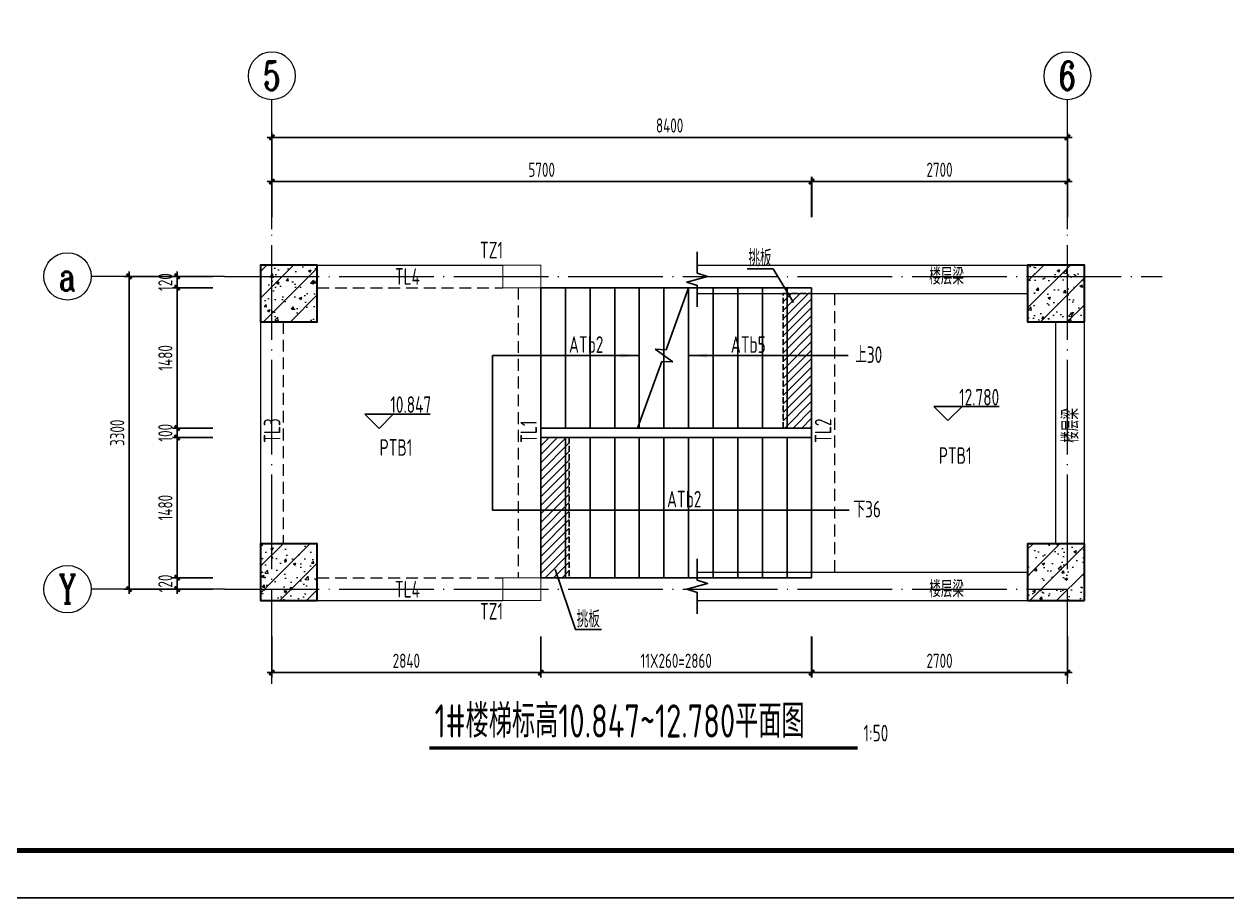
# Model space of a CAD drawing. Extents: x 56246 to 893198, y -950445 to -423535.
# Drawn here: x 198151 to 210853, y -502205 to -492985 of the extents above; entities that cross this region are included whole.
import ezdxf
from ezdxf.enums import TextEntityAlignment as Align

# ---------------------------------------------------------------- set-up
doc = ezdxf.new("R2010")
doc.units = 0
doc.header["$LTSCALE"] = 500
for name, pattern in [('CONTINOUS', [0]), ('DASH', [0.35, 0.25, -0.1]), ('DOTE', [2.42, 2, -0.2, 0.02, -0.2]), ('HIDDEN', [0.375, 0.25, -0.125])]:
    doc.linetypes.add(name, pattern=pattern)
for name, color, linetype, lineweight in [('0S-板-上层柱线', 6, 'Continuous', 18), ('0S-柱-线', 50, 'Continuous', 30), ('0S-梁-不可见', 4, 'HIDDEN', 18), ('0S-梁-线', 5, 'Continuous', 18), ('0S-楼梯-文字', 4, 'Continuous', 20), ('0S-轴线', 1, 'DOTE', 13), ('0S-轴线尺寸', 6, 'CONTINOUS', 18), ('0S-轴线编号', 6, 'CONTINOUS', 18), ('上层柱线', 6, 'Continuous', 18)]:
    doc.layers.add(name, color=color, linetype=linetype, lineweight=lineweight)
for name, color, linetype in [('PUB_DIM', 3, 'Continuous'), ('STAIR', 4, 'Continuous'), ('T-TK', 157, 'Continuous'), ('TEXT_LT', 90, 'Continuous'), ('THIN', 7, 'Continuous'), ('照明平面标注层', 111, 'Continuous')]:
    doc.layers.add(name, color=color, linetype=linetype)
doc.styles.add('TSSD_Axis', font='complex.shx', dxfattribs={"width": 0.7, "bigfont": 'hztxt.shx'})
doc.styles.add('TSSD_DIMENSION', font='tssdeng.shx', dxfattribs={"width": 0.7, "bigfont": 'Hztxt.shx'})
doc.styles.add('TSSD_Rein', font='Tssdeng.shx', dxfattribs={"width": 0.7, "bigfont": 'hztxt.shx'})
doc.dimstyles.new('TSSD_50_50', dxfattribs={"dimtxt": 150, "dimasz": 50, "dimexe": 50, "dimexo": 125, "dimgap": 50, "dimtad": 1, "dimdec": 0, "dimzin": 0, "dimdsep": 46, "dimtxsty": 'TSSD_DIMENSION', "dimblk": 'ARCHTICK', "dimblk1": 'ARCHTICK', "dimblk2": 'ARCHTICK', "dimcen": 0, "dimdle": 50, "dimclrt": 7, "dimadec": 0, "dimazin": 0, "dimtfac": 1, "dimtdec": 0, "dimtix": 1, "dimtmove": 2, "dimatfit": 3, "dimfxl": 1, "dimtolj": 1, "dimtzin": 0, "dimarcsym": 0})
pattern_1 = [(45, (-168073.16, -53122.72), (-141.421356, 141.421356), []), (50, (-168073.16, -53122.72), (286.90407, -25.10085), [30, -330]), (355, (-168073.16, -53122.72), (-55.50053, 300.87685), [24, -264]), (100.4514, (-168049.25, -53124.82), (231.40375, 275.77582), [25.49608, -280.45684]), (46.1842, (-168073.16, -53042.72), (426.89642, -66.2076), [45, -495]), (96.6356, (-168037.6, -53048.24), (373.86508, 389.64715), [38.2441, -420.6852]), (351.1842, (-168073.16, -53042.72), (373.86478, 389.64744), [36, -396]), (21, (-168033.16, -53062.72), (238.76282, -161.04756), [30, -330]), (326, (-168033.16, -53062.72), (97.32613, 290.06002), [24, -264]), (71.4514, (-168013.26, -53076.14), (336.08905, 129.0122), [25.49608, -280.45684]), (37.5, (-168073.16, -53122.72), (4.863942, 133.157542), [2, -260.8, 2, -268, 2, -265]), (7.5, (-168073.16, -53122.72), (105.227815, 157.764685), [2, -152.8, 2, -254.8, 2, -101]), (327.5, (-168162.36, -53122.72), (213.528974, -9.021949), [2, -100, 2, -312, 2, -414]), (317.5, (-168202.36, -53122.72), (233.27447, 40.04199), [2, -130, 2, -207.2, 2, -294])]

# ---------------------------------------------------------------- blocks, each defined once
blk = doc.blocks.new('A0-DWF')
at = {"layer": 'T-TK'}
blk.add_line((0, -84100), (118900, -84100), dxfattribs=at)
at = {"layer": 'T-TK', "const_width": 100}
blk.add_lwpolyline([(2500, -83100), (117900, -83100), (117900, -1000), (2500, -1000)], close=True, dxfattribs=at)
blk = doc.blocks.new('ts_axno')
at = {"color": 0, "linetype": 'ByBlock', "lineweight": -2}
blk.add_circle((0, 0), 0.5, dxfattribs=at)
at = {"color": 0, "linetype": 'ByBlock', "lineweight": -2, "style": 'TSSD_Axis', "width": 0.7}
blk.add_attdef('A', text='', height=0.6, dxfattribs=at).set_placement((0, 0), align=Align.MIDDLE_CENTER)
blk = doc.blocks.new('_ArchTick')
at = {"color": 0, "linetype": 'ByBlock', "const_width": 0.5}
blk.add_lwpolyline([(-0.53, -0.53), (0.53, 0.53)], dxfattribs=at)
blk = doc.blocks.new('*D164')
at = {"layer": '0S-轴线尺寸', "color": 0, "lineweight": -2, "transparency": 16777216}
for p, q in [((200718, -494180), (209218, -494180)), ((200768, -495022), (200768, -494130)), ((209168, -495022), (209168, -494130))]:
    blk.add_line(p, q, dxfattribs=at)
at = {"layer": 'Defpoints', "color": 0, "transparency": 16777216}
for p in [(209168, -494180), (200768, -495147), (209168, -495147)]:
    blk.add_point(p, dxfattribs=at)
at = {"layer": '0S-轴线尺寸', "color": 0, "lineweight": -2, "transparency": 16777216, "xscale": 50, "yscale": 50, "zscale": 50, "rotation": 180}
blk.add_blockref('_ArchTick', (200768, -494180), dxfattribs=at)
at = {"layer": '0S-轴线尺寸', "color": 0, "lineweight": -2, "transparency": 16777216, "xscale": 50, "yscale": 50, "zscale": 50}
blk.add_blockref('_ArchTick', (209168, -494180), dxfattribs=at)
at = {"layer": '0S-轴线尺寸', "color": 7, "transparency": 16777216, "insert": (204968, -494055), "char_height": 150, "attachment_point": 5, "style": 'TSSD_DIMENSION'}
blk.add_mtext('\\A1;8400', dxfattribs=at)
blk = doc.blocks.new('*D165')
at = {"layer": '0S-轴线尺寸', "color": 0, "lineweight": -2, "transparency": 16777216}
for p, q in [((199260, -498997), (199260, -495597)), ((200143, -495647), (199210, -495647)), ((200143, -498947), (199210, -498947))]:
    blk.add_line(p, q, dxfattribs=at)
at = {"layer": 'Defpoints', "color": 0, "transparency": 16777216}
for p in [(199260, -495647), (200268, -495647), (200268, -498947)]:
    blk.add_point(p, dxfattribs=at)
at = {"layer": '0S-轴线尺寸', "color": 0, "lineweight": -2, "transparency": 16777216, "xscale": 50, "yscale": 50, "zscale": 50}
for p, rotation in [((199260, -495647), 90), ((199260, -498947), 270)]:
    blk.add_blockref('_ArchTick', p, dxfattribs=dict(at, rotation=rotation))
at = {"layer": '0S-轴线尺寸', "color": 7, "transparency": 16777216, "insert": (199135, -497297), "char_height": 150, "attachment_point": 5, "rotation": 90, "style": 'TSSD_DIMENSION'}
blk.add_mtext('\\A1;3300', dxfattribs=at)
blk = doc.blocks.new('*D166')
at = {"layer": '0S-轴线尺寸', "color": 0, "lineweight": -2, "transparency": 16777216}
for p, q in [((200143, -497347), (199718, -497347)), ((199768, -497297), (199768, -498877)), ((200143, -498827), (199718, -498827))]:
    blk.add_line(p, q, dxfattribs=at)
at = {"layer": 'Defpoints', "color": 0, "transparency": 16777216}
for p in [(200268, -497347), (199768, -498827), (200268, -498827)]:
    blk.add_point(p, dxfattribs=at)
at = {"layer": '0S-轴线尺寸', "color": 0, "lineweight": -2, "transparency": 16777216, "xscale": 50, "yscale": 50, "zscale": 50}
for p, rotation in [((199768, -497347), 90), ((199768, -498827), 270)]:
    blk.add_blockref('_ArchTick', p, dxfattribs=dict(at, rotation=rotation))
at = {"layer": '0S-轴线尺寸', "color": 7, "transparency": 16777216, "insert": (199643, -498087), "char_height": 150, "attachment_point": 5, "rotation": 90, "style": 'TSSD_DIMENSION'}
blk.add_mtext('\\A1;1480', dxfattribs=at)
blk = doc.blocks.new('*D167')
at = {"layer": '0S-轴线尺寸', "color": 0, "lineweight": -2, "transparency": 16777216}
for p, q in [((199768, -498827), (199768, -498777)), ((200143, -498827), (199718, -498827)), ((199768, -498827), (199768, -498947)), ((200143, -498947), (199718, -498947)), ((199768, -498947), (199768, -498997))]:
    blk.add_line(p, q, dxfattribs=at)
at = {"layer": 'Defpoints', "color": 0, "transparency": 16777216}
for p in [(200268, -498827), (199768, -498947), (200268, -498947)]:
    blk.add_point(p, dxfattribs=at)
at = {"layer": '0S-轴线尺寸', "color": 0, "lineweight": -2, "transparency": 16777216, "xscale": 50, "yscale": 50, "zscale": 50}
for p, rotation in [((199768, -498827), 270), ((199768, -498947), 90)]:
    blk.add_blockref('_ArchTick', p, dxfattribs=dict(at, rotation=rotation))
at = {"layer": '0S-轴线尺寸', "color": 7, "transparency": 16777216, "insert": (199643, -498887), "char_height": 150, "attachment_point": 5, "rotation": 90, "style": 'TSSD_DIMENSION'}
blk.add_mtext('\\A1;120', dxfattribs=at)
blk = doc.blocks.new('*D168')
at = {"layer": '0S-轴线尺寸', "color": 0, "lineweight": -2, "transparency": 16777216}
for p, q in [((199768, -495647), (199768, -495597)), ((200143, -495647), (199718, -495647)), ((199768, -495647), (199768, -495767)), ((200143, -495767), (199718, -495767)), ((199768, -495767), (199768, -495817))]:
    blk.add_line(p, q, dxfattribs=at)
at = {"layer": 'Defpoints', "color": 0, "transparency": 16777216}
for p in [(200268, -495647), (199768, -495767), (200268, -495767)]:
    blk.add_point(p, dxfattribs=at)
at = {"layer": '0S-轴线尺寸', "color": 0, "lineweight": -2, "transparency": 16777216, "xscale": 50, "yscale": 50, "zscale": 50}
for p, rotation in [((199768, -495647), 270), ((199768, -495767), 90)]:
    blk.add_blockref('_ArchTick', p, dxfattribs=dict(at, rotation=rotation))
at = {"layer": '0S-轴线尺寸', "color": 7, "transparency": 16777216, "insert": (199643, -495707), "char_height": 150, "attachment_point": 5, "rotation": 90, "style": 'TSSD_DIMENSION'}
blk.add_mtext('\\A1;120', dxfattribs=at)
blk = doc.blocks.new('*D169')
at = {"layer": '0S-轴线尺寸', "color": 0, "lineweight": -2, "transparency": 16777216}
for p, q in [((200143, -497247), (199718, -497247)), ((199768, -497247), (199768, -497197)), ((199768, -497247), (199768, -497347)), ((200143, -497347), (199718, -497347)), ((199768, -497347), (199768, -497397))]:
    blk.add_line(p, q, dxfattribs=at)
at = {"layer": 'Defpoints', "color": 0, "transparency": 16777216}
for p in [(200268, -497247), (199768, -497347), (200268, -497347)]:
    blk.add_point(p, dxfattribs=at)
at = {"layer": '0S-轴线尺寸', "color": 0, "lineweight": -2, "transparency": 16777216, "xscale": 50, "yscale": 50, "zscale": 50}
for p, rotation in [((199768, -497247), 270), ((199768, -497347), 90)]:
    blk.add_blockref('_ArchTick', p, dxfattribs=dict(at, rotation=rotation))
at = {"layer": '0S-轴线尺寸', "color": 7, "transparency": 16777216, "insert": (199643, -497297), "char_height": 150, "attachment_point": 5, "rotation": 90, "style": 'TSSD_DIMENSION'}
blk.add_mtext('\\A1;100', dxfattribs=at)
blk = doc.blocks.new('*D170')
at = {"layer": '0S-轴线尺寸', "color": 0, "lineweight": -2, "transparency": 16777216}
for p, q in [((199768, -495717), (199768, -497297)), ((200143, -495767), (199718, -495767)), ((200143, -497247), (199718, -497247))]:
    blk.add_line(p, q, dxfattribs=at)
at = {"layer": 'Defpoints', "color": 0, "transparency": 16777216}
for p in [(200268, -495767), (199768, -497247), (200268, -497247)]:
    blk.add_point(p, dxfattribs=at)
at = {"layer": '0S-轴线尺寸', "color": 0, "lineweight": -2, "transparency": 16777216, "xscale": 50, "yscale": 50, "zscale": 50}
for p, rotation in [((199768, -495767), 90), ((199768, -497247), 270)]:
    blk.add_blockref('_ArchTick', p, dxfattribs=dict(at, rotation=rotation))
at = {"layer": '0S-轴线尺寸', "color": 7, "transparency": 16777216, "insert": (199643, -496507), "char_height": 150, "attachment_point": 5, "rotation": 90, "style": 'TSSD_DIMENSION'}
blk.add_mtext('\\A1;1480', dxfattribs=at)
blk = doc.blocks.new('*D171')
at = {"layer": '0S-轴线尺寸', "color": 0, "lineweight": -2, "transparency": 16777216}
for p, q in [((206468, -495022), (206468, -494597)), ((209168, -495022), (209168, -494597)), ((209218, -494647), (206418, -494647))]:
    blk.add_line(p, q, dxfattribs=at)
at = {"layer": 'Defpoints', "color": 0, "transparency": 16777216}
for p in [(206468, -494647), (206468, -495147), (209168, -495147)]:
    blk.add_point(p, dxfattribs=at)
at = {"layer": '0S-轴线尺寸', "color": 0, "lineweight": -2, "transparency": 16777216, "xscale": 50, "yscale": 50, "zscale": 50, "rotation": 180}
blk.add_blockref('_ArchTick', (206468, -494647), dxfattribs=at)
at = {"layer": '0S-轴线尺寸', "color": 0, "lineweight": -2, "transparency": 16777216, "xscale": 50, "yscale": 50, "zscale": 50}
blk.add_blockref('_ArchTick', (209168, -494647), dxfattribs=at)
at = {"layer": '0S-轴线尺寸', "color": 7, "transparency": 16777216, "insert": (207818, -494522), "char_height": 150, "attachment_point": 5, "style": 'TSSD_DIMENSION'}
blk.add_mtext('\\A1;2700', dxfattribs=at)
blk = doc.blocks.new('*D163')
at = {"layer": '0S-轴线尺寸', "color": 0, "lineweight": -2, "transparency": 16777216}
for p, q in [((200768, -495022), (200768, -494597)), ((206467, -495022), (206467, -494597)), ((206517, -494647), (200718, -494647))]:
    blk.add_line(p, q, dxfattribs=at)
at = {"layer": 'Defpoints', "color": 0, "transparency": 16777216}
for p in [(200768, -494647), (200768, -495147), (206467, -495147)]:
    blk.add_point(p, dxfattribs=at)
at = {"layer": '0S-轴线尺寸', "color": 0, "lineweight": -2, "transparency": 16777216, "xscale": 50, "yscale": 50, "zscale": 50, "rotation": 180}
blk.add_blockref('_ArchTick', (200768, -494647), dxfattribs=at)
at = {"layer": '0S-轴线尺寸', "color": 0, "lineweight": -2, "transparency": 16777216, "xscale": 50, "yscale": 50, "zscale": 50}
blk.add_blockref('_ArchTick', (206467, -494647), dxfattribs=at)
at = {"layer": '0S-轴线尺寸', "color": 7, "transparency": 16777216, "insert": (203617, -494522), "char_height": 150, "attachment_point": 5, "style": 'TSSD_DIMENSION'}
blk.add_mtext('\\A1;5700', dxfattribs=at)
blk = doc.blocks.new('_ARROW')
blk.add_solid([(0, 0), (-1, 0.1), (-1, -0.1)])
blk = doc.blocks.new('*D172')
at = {"layer": '0S-轴线尺寸', "color": 0, "lineweight": -2, "transparency": 16777216}
for p, q in [((206468, -499446), (206468, -499878)), ((209168, -499446), (209168, -499878)), ((209218, -499828), (206418, -499828))]:
    blk.add_line(p, q, dxfattribs=at)
at = {"layer": 'Defpoints', "color": 0, "transparency": 16777216}
for p in [(206468, -499321), (209168, -499321), (206468, -499828)]:
    blk.add_point(p, dxfattribs=at)
at = {"layer": '0S-轴线尺寸', "color": 0, "lineweight": -2, "transparency": 16777216, "xscale": 50, "yscale": 50, "zscale": 50, "rotation": 180}
blk.add_blockref('_ArchTick', (206468, -499828), dxfattribs=at)
at = {"layer": '0S-轴线尺寸', "color": 0, "lineweight": -2, "transparency": 16777216, "xscale": 50, "yscale": 50, "zscale": 50}
blk.add_blockref('_ArchTick', (209168, -499828), dxfattribs=at)
at = {"layer": '0S-轴线尺寸', "color": 7, "transparency": 16777216, "insert": (207818, -499703), "char_height": 150, "attachment_point": 5, "style": 'TSSD_DIMENSION'}
blk.add_mtext('\\A1;2700', dxfattribs=at)
blk = doc.blocks.new('*D173')
at = {"layer": '0S-轴线尺寸', "color": 0, "lineweight": -2, "transparency": 16777216}
for p, q in [((200768, -499446), (200768, -499878)), ((203608, -499446), (203608, -499878)), ((203658, -499828), (200718, -499828))]:
    blk.add_line(p, q, dxfattribs=at)
at = {"layer": 'Defpoints', "color": 0, "transparency": 16777216}
for p in [(200768, -499321), (203608, -499321), (200768, -499828)]:
    blk.add_point(p, dxfattribs=at)
at = {"layer": '0S-轴线尺寸', "color": 0, "lineweight": -2, "transparency": 16777216, "xscale": 50, "yscale": 50, "zscale": 50, "rotation": 180}
blk.add_blockref('_ArchTick', (200768, -499828), dxfattribs=at)
at = {"layer": '0S-轴线尺寸', "color": 0, "lineweight": -2, "transparency": 16777216, "xscale": 50, "yscale": 50, "zscale": 50}
blk.add_blockref('_ArchTick', (203608, -499828), dxfattribs=at)
at = {"layer": '0S-轴线尺寸', "color": 7, "transparency": 16777216, "insert": (202188, -499703), "char_height": 150, "attachment_point": 5, "style": 'TSSD_DIMENSION'}
blk.add_mtext('\\A1;2840', dxfattribs=at)
blk = doc.blocks.new('*D174')
at = {"layer": '0S-轴线尺寸', "color": 0, "lineweight": -2, "transparency": 16777216}
for p, q in [((203607, -499446), (203607, -499878)), ((206467, -499446), (206467, -499878)), ((206517, -499828), (203557, -499828))]:
    blk.add_line(p, q, dxfattribs=at)
at = {"layer": 'Defpoints', "color": 0, "transparency": 16777216}
for p in [(203607, -499321), (206467, -499321), (203607, -499828)]:
    blk.add_point(p, dxfattribs=at)
at = {"layer": '0S-轴线尺寸', "color": 0, "lineweight": -2, "transparency": 16777216, "xscale": 50, "yscale": 50, "zscale": 50, "rotation": 180}
blk.add_blockref('_ArchTick', (203607, -499828), dxfattribs=at)
at = {"layer": '0S-轴线尺寸', "color": 0, "lineweight": -2, "transparency": 16777216, "xscale": 50, "yscale": 50, "zscale": 50}
blk.add_blockref('_ArchTick', (206467, -499828), dxfattribs=at)
at = {"layer": '0S-轴线尺寸', "color": 7, "transparency": 16777216, "insert": (205037, -499703), "char_height": 150, "attachment_point": 5, "style": 'TSSD_DIMENSION'}
blk.add_mtext('\\A1;11X260=2860', dxfattribs=at)

msp = doc.modelspace()

# ---------------------------------------------------------------- hatches: boundary and pattern name
h = msp.add_hatch()
h.set_pattern_fill('ANSI31', color=256, scale=20)
h.set_pattern_definition([(45, (252250.085, -297348.346), (-44.90128, 44.90128), [])])
h.paths.add_polyline_path([(206167.7478, -497247.1761), (206167.7478, -495827.1761), (206467.7478, -495827.1761), (206467.7478, -497247.1761)])
h = msp.add_hatch()
h.set_pattern_fill('ANSI31', color=256, scale=20)
h.set_pattern_definition([(45, (249690.085, -298868.346), (-44.90128, 44.90128), [])])
h.paths.add_polyline_path([(203607.7478, -498827.1761), (203607.7478, -497347.1761), (203907.7478, -497347.1761), (203907.7478, -498827.1761)])
at = {"layer": '上层柱线'}
h = msp.add_hatch(dxfattribs=at)
h.set_pattern_fill('钢筋混凝土', color=256, scale=40, pattern_type=2)
h.set_pattern_definition(pattern_1)
h.paths.add_polyline_path([(201247.7478, -496127.1761), (201247.7478, -495527.1761), (200647.7478, -495527.1761), (200647.7478, -496127.1761)])
h = msp.add_hatch(dxfattribs=at)
h.set_pattern_fill('钢筋混凝土', color=256, scale=40, pattern_type=2)
h.set_pattern_definition(pattern_1)
h.paths.add_polyline_path([(209347.7478, -496127.1761), (209347.7478, -495527.1761), (208747.7478, -495527.1761), (208747.7478, -496127.1761)])
h = msp.add_hatch(dxfattribs=at)
h.set_pattern_fill('钢筋混凝土', color=256, scale=40, pattern_type=2)
h.set_pattern_definition(pattern_1)
h.paths.add_polyline_path([(201247.7478, -499067.1761), (201247.7478, -498467.1761), (200647.7478, -498467.1761), (200647.7478, -499067.1761)])
h = msp.add_hatch(dxfattribs=at)
h.set_pattern_fill('钢筋混凝土', color=256, scale=40, pattern_type=2)
h.set_pattern_definition(pattern_1)
h.paths.add_polyline_path([(209347.7478, -499067.1761), (209347.7478, -498467.1761), (208747.7478, -498467.1761), (208747.7478, -499067.1761)])

# ---------------------------------------------------------------- linework, layer by layer
at = {"linetype": 'DASH', "ltscale": 0.5}
for points in [[(206167.7478, -497247.1761), (206167.7478, -495827.1761), (206467.7478, -495827.1761), (206467.7478, -497247.1761)], [(203607.7478, -498827.1761), (203607.7478, -497347.1761), (203907.7478, -497347.1761), (203907.7478, -498827.1761)]]:
    msp.add_lwpolyline(points, close=True, dxfattribs=at)
at = {"layer": '0S-板-上层柱线', "const_width": 10}
for points in [[(203207.7478, -495767.1761), (203207.7478, -495527.1761), (203607.7478, -495527.1761), (203607.7478, -495767.1761)], [(203207.7478, -499067.1761), (203207.7478, -498827.1761), (203607.7478, -498827.1761), (203607.7478, -499067.1761)]]:
    msp.add_lwpolyline(points, close=True, dxfattribs=at)
at = {"layer": '0S-柱-线'}
for points in [[(201247.7478, -496127.1761), (201247.7478, -495527.1761), (200647.7478, -495527.1761), (200647.7478, -496127.1761)], [(209347.7478, -496127.1761), (209347.7478, -495527.1761), (208747.7478, -495527.1761), (208747.7478, -496127.1761)], [(201247.7478, -499067.1761), (201247.7478, -498467.1761), (200647.7478, -498467.1761), (200647.7478, -499067.1761)], [(209347.7478, -499067.1761), (209347.7478, -498467.1761), (208747.7478, -498467.1761), (208747.7478, -499067.1761)]]:
    msp.add_lwpolyline(points, close=True, dxfattribs=at)
at = {"layer": '0S-梁-不可见'}
for p, q in [((201247.7478, -495767.1761), (203207.7478, -495767.1761)), ((203367.7478, -495767.1761), (203367.7478, -498827.1761)), ((206707.7478, -495827.1761), (206707.7478, -498767.1761)), ((200887.7478, -496127.1761), (200887.7478, -498467.1761)), ((201247.7478, -498827.1761), (203207.7478, -498827.1761))]:
    msp.add_line(p, q, dxfattribs=at)
at = {"layer": '0S-梁-线'}
for p, q in [((201247.7478, -495527.1761), (203207.7478, -495527.1761)), ((205259.5232, -495527.1761), (208747.7478, -495527.1761)), ((203607.7478, -495827.1761), (203607.7478, -498827.1761)), ((205259.5232, -495827.1761), (208747.7478, -495827.1761)), ((206467.7478, -495827.1761), (206467.7478, -498767.1761)), ((200647.7478, -496127.1761), (200647.7478, -498467.1761)), ((209047.7478, -498467.1761), (209047.7478, -496127.1761)), ((209347.7478, -498467.1761), (209347.7478, -496127.1761)), ((205259.5232, -498767.1761), (208747.7478, -498767.1761)), ((201247.7478, -499067.1761), (203207.7478, -499067.1761)), ((205259.5232, -499067.1761), (208747.7478, -499067.1761))]:
    msp.add_line(p, q, dxfattribs=at)
at = {"layer": '0S-楼梯-文字', "const_width": 35}
msp.add_lwpolyline([(202431.7368, -500623.4643), (206953.7682, -500623.4643)], dxfattribs=at)
at = {"layer": '0S-轴线'}
for p, q in [((200767.7478, -499947.1761), (200767.7478, -495147.1761)), ((209167.7478, -499947.1761), (209167.7478, -495147.1761)), ((200267.7478, -495647.1761), (210167.7478, -495647.1761)), ((200267.7478, -498947.1761), (209167.7478, -498947.1761))]:
    msp.add_line(p, q, dxfattribs=at)
at = {"layer": '0S-轴线编号'}
for p, q in [((200767.7478, -495147.1761), (200767.7478, -493780.3889)), ((209167.7478, -495147.1761), (209167.7478, -493780.3889)), ((200267.7478, -495647.1761), (198860.1375, -495647.1761)), ((200267.7478, -498947.1761), (198860.1375, -498947.1761))]:
    msp.add_line(p, q, dxfattribs=at)
at = {"layer": 'PUB_DIM'}
for p, q in [((201900.1871, -497250.4226), (201750.1871, -497100.4226)), ((201750.1871, -497100.4226), (202050.1871, -497100.4226)), ((202050.1871, -497100.4226), (201900.1871, -497250.4226)), ((201900.1871, -497100.4226), (202440.1871, -497100.4226)), ((207906.8552, -497169.0493), (207756.8552, -497019.0493)), ((207756.8552, -497019.0493), (208056.8552, -497019.0493)), ((208056.8552, -497019.0493), (207906.8552, -497169.0493)), ((207906.8552, -497019.0493), (208446.8552, -497019.0493))]:
    msp.add_line(p, q, dxfattribs=at)
for points in [[(204647.7478, -496482.1761), (203098.1056, -496482.1761), (203098.1056, -498112.1761), (206865.0911, -498112.1761)], [(205167.7478, -496482.1761), (206854.3203, -496482.1761)]]:
    msp.add_lwpolyline(points, dxfattribs=at)
at = {"layer": 'STAIR'}
for p, q in [((203607.7478, -495767.1761), (203607.7478, -497247.1761)), ((203607.7478, -495767.1761), (206467.7478, -495767.1761)), ((203867.7478, -495767.1761), (203867.7478, -497247.1761)), ((204127.7478, -495767.1761), (204127.7478, -497247.1761)), ((204387.7478, -495767.1761), (204387.7478, -497247.1761)), ((204647.7478, -495767.1761), (204647.7478, -497247.1761)), ((204907.7478, -495767.1761), (204907.7478, -497247.1761)), ((204929.9611, -496421.0895), (205167.7478, -495767.1761)), ((205167.7478, -495767.1761), (205167.7478, -497247.1761)), ((205427.7478, -495767.1761), (205427.7478, -497247.1761)), ((205687.7478, -495767.1761), (205687.7478, -497247.1761)), ((205947.7478, -495767.1761), (205947.7478, -497247.1761)), ((206207.7478, -495767.1761), (206207.7478, -497247.1761)), ((206467.7478, -495767.1761), (206467.7478, -497247.1761)), ((205000.8728, -496547.9616), (204814.6228, -496416.3905)), ((204814.6228, -496416.3905), (204929.9611, -496421.0895)), ((204629.5659, -497247.1761), (204885.5345, -496543.2627)), ((204885.5345, -496543.2627), (205000.8728, -496547.9616)), ((203607.7478, -497247.1761), (206467.7478, -497247.1761)), ((203607.7478, -497247.1761), (203607.7478, -497347.1761)), ((206467.7478, -497247.1761), (206467.7478, -497347.1761)), ((203607.7478, -497347.1761), (206467.7478, -497347.1761)), ((203607.7478, -497347.1761), (203607.7478, -498827.1761)), ((203867.7478, -497347.1761), (203867.7478, -498827.1761)), ((204127.7478, -497347.1761), (204127.7478, -498827.1761)), ((204387.7478, -497347.1761), (204387.7478, -498827.1761)), ((204647.7478, -497347.1761), (204647.7478, -498827.1761)), ((204907.7478, -497347.1761), (204907.7478, -498827.1761)), ((205167.7478, -497347.1761), (205167.7478, -498827.1761)), ((205427.7478, -497347.1761), (205427.7478, -498827.1761)), ((205687.7478, -497347.1761), (205687.7478, -498827.1761)), ((205947.7478, -497347.1761), (205947.7478, -498827.1761)), ((206207.7478, -497347.1761), (206207.7478, -498827.1761)), ((206467.7478, -497347.1761), (206467.7478, -498827.1761)), ((203607.7478, -498827.1761), (206467.7478, -498827.1761))]:
    msp.add_line(p, q, dxfattribs=at)
at = {"layer": 'TEXT_LT'}
for points in [[(206276.6168, -495922.3881), (206060.0325, -495565.7139), (205788.0792, -495565.7139)], [(203758.8787, -498739.4501), (203975.4631, -499374.3596), (204247.4164, -499374.3596)]]:
    msp.add_lwpolyline(points, dxfattribs=at)
at = {"layer": 'THIN'}
for points in [[(205259.5232, -495387.1761), (205259.5232, -495612.1761), (205369.5232, -495647.1761), (205149.5232, -495707.1761), (205259.5232, -495742.1761), (205259.5232, -495967.1761)], [(205259.5232, -498627.1761), (205259.5232, -498852.1761), (205369.5232, -498887.1761), (205149.5232, -498947.1761), (205259.5232, -498982.1761), (205259.5232, -499207.1761)]]:
    msp.add_lwpolyline(points, dxfattribs=at)
at = {"layer": '上层柱线'}
for points in [[(201247.7478, -496127.1761), (201247.7478, -495527.1761), (200647.7478, -495527.1761), (200647.7478, -496127.1761)], [(209347.7478, -496127.1761), (209347.7478, -495527.1761), (208747.7478, -495527.1761), (208747.7478, -496127.1761)], [(201247.7478, -499067.1761), (201247.7478, -498467.1761), (200647.7478, -498467.1761), (200647.7478, -499067.1761)], [(209347.7478, -499067.1761), (209347.7478, -498467.1761), (208747.7478, -498467.1761), (208747.7478, -499067.1761)]]:
    msp.add_lwpolyline(points, close=True, dxfattribs=at)

# ---------------------------------------------------------------- block references
at = {"layer": '0S-轴线编号'}
ref = msp.add_blockref('ts_axno', (200767.7473, -493530.3889), dxfattribs=dict(at, xscale=-500, yscale=500, zscale=500, rotation=180))
ref.add_attrib('5', '5', dxfattribs={"height": 300, "style": 'TSSD_Axis', "width": 0.7}).set_placement((200767.7473, -493530.3889), align=Align.MIDDLE_CENTER)
ref = msp.add_blockref('ts_axno', (209167.7478, -493530.3889), dxfattribs=dict(at, xscale=-500, yscale=500, zscale=500, rotation=180))
ref.add_attrib('6', '6', dxfattribs={"height": 300, "style": 'TSSD_Axis', "width": 0.7}).set_placement((209167.7478, -493530.3889), align=Align.MIDDLE_CENTER)
ref = msp.add_blockref('ts_axno', (198610.1375, -495647.1761), dxfattribs=dict(at, xscale=500, yscale=500, zscale=500))
ref.add_attrib('Y', 'a', dxfattribs={"height": 300, "style": 'TSSD_Axis', "width": 0.7}).set_placement((198610.1375, -495647.1761), align=Align.MIDDLE_CENTER)
ref = msp.add_blockref('ts_axno', (198610.1375, -498947.1761), dxfattribs=dict(at, xscale=500, yscale=500, zscale=500))
ref.add_attrib('Y', 'Y', dxfattribs={"height": 300, "style": 'TSSD_Axis', "width": 0.7}).set_placement((198610.1375, -498947.1761), align=Align.MIDDLE_CENTER)
at = {"layer": 'PUB_DIM', "xscale": 200, "yscale": 200, "zscale": 200}
msp.add_blockref('_ARROW', (204647.7478, -496482.1761), dxfattribs=at)
at = {"layer": 'PUB_DIM', "xscale": 200, "yscale": 200, "zscale": 200, "rotation": 180}
msp.add_blockref('_ARROW', (205167.7478, -496482.1761), dxfattribs=at)
at = {"layer": '照明平面标注层', "xscale": 0.5, "yscale": 0.5, "zscale": 0.5}
msp.add_blockref('A0-DWF', (189963.4361, -460154.8059), dxfattribs=at)

# ---------------------------------------------------------------- texts
at = {"layer": '0S-楼梯-文字', "width": 0.7}
for s, height, style, p in [('TZ1', 175, 'TSSD_Rein', (202965.81, -495457.8227)), ('TL4', 175, 'TSSD_Rein', (202067.332, -495735.4972)), ('楼层梁', 175, 'TSSD_Rein', (207709.2092, -495732.6419)), ('上30', 175, 'TSSD_Rein', (206928.0464, -496560.4782)), ('PTB1', 175, 'TSSD_Rein', (201905.314, -497539.7856)), ('PTB1', 175, 'TSSD_Rein', (207810.483, -497624.6541)), ('下36', 175, 'TSSD_Rein', (206909.9168, -498190.8118)), ('TL4', 175, 'TSSD_Rein', (202067.332, -499035.4972)), ('楼层梁', 175, 'TSSD_Rein', (207709.2092, -499032.6419)), ('TZ1', 175, 'TSSD_Rein', (202965.81, -499267.848)), ('1#楼梯标高10.847~12.780平面图', 350, 'TSSD_DIMENSION', (202486.18, -500512.7359)), ('1:50', 175, 'TSSD_Rein', (207015.4214, -500553.4643))]:
    msp.add_text(s, height=height, dxfattribs=dict(at, style=style)).set_placement(p)
at = {"layer": '0S-楼梯-文字', "style": 'TSSD_Rein', "width": 0.7}
for s, p in [('12.780', (208236.4802, -496921.1915)), ('10.847', (202234.2895, -496999.5704))]:
    msp.add_text(s, height=175, dxfattribs=at).set_placement(p, align=Align.MIDDLE)
for s, p in [('楼层梁', (209286.0453, -497402.8629)), ('TL3', (200858.1135, -497402.8629)), ('TL1', (203566.3616, -497402.8629)), ('TL2', (206676.3616, -497402.8629))]:
    msp.add_text(s, height=175, rotation=90, dxfattribs=at).set_placement(p)
at = {"layer": 'TEXT_LT', "style": 'TSSD_Rein', "width": 0.7}
for rotation, p in [(0.00000003, (205799.8285, -495541.9068, 33.9)), (359.99999997, (203986.8088, -499350.5524, 33.9))]:
    msp.add_text('挑板', height=175, rotation=rotation, dxfattribs=at).set_placement(p)
for s, p in [('ATb2', (203905.3597, -496453.6027)), ('ATb5', (205614.3262, -496453.6027)), ('ATb2', (204940.3158, -498084.7733))]:
    msp.add_text(s, height=175, dxfattribs=at).set_placement(p)

# ---------------------------------------------------------------- dimensions: what is measured, and where the dimension line sits
at = {"layer": '0S-轴线尺寸'}
for base, p1, p2, angle, picture, middle in [((209167.7478, -494180.3889), (200767.7478, -495147.1761), (209167.7478, -495147.1761), 180, '*D164', (204967.7478, -494055.3889)), ((199260.1375, -495647.1761), (200267.7478, -498947.1761), (200267.7478, -495647.1761), 90, '*D165', (199135.1375, -497297.1761))]:
    dim = msp.add_linear_dim(base=base, p1=p1, p2=p2, angle=angle, dimstyle='TSSD_50_50', dxfattribs=at)
    dim.commit()
    dim.dimension.update_dxf_attribs({"geometry": picture, "text_midpoint": middle})
for p1, p2, distance, picture, middle in [((206467.2477674216, -495147.1760825376), (200767.7477674216, -495147.1760825376), -500.0000000005, '*D163', (203617.4977674216, -494522.1760825371)), ((209167.7478, -495147.1761), (206467.7478, -495147.1761), -500, '*D171', (207817.7478, -494522.1761)), ((200267.7478, -495647.1761), (200267.7478, -495767.1761), -500, '*D168', (199642.7478, -495707.1761)), ((200267.7478, -495767.1761), (200267.7478, -497247.1761), -500, '*D170', (199642.7478, -496507.1761)), ((200267.7478, -497247.1761), (200267.7478, -497347.1761), -500, '*D169', (199642.7478, -497297.1761)), ((200267.7478, -497347.1761), (200267.7478, -498827.1761), -500, '*D166', (199642.7478, -498087.1761)), ((200267.7478, -498827.1761), (200267.7478, -498947.1761), -500, '*D167', (199642.7478, -498887.1761)), ((203607.7478, -499321.2543), (200767.7478, -499321.2543), 506.9554, '*D173', (202187.7478, -499703.2098)), ((209167.7478, -499321.2543), (206467.7478, -499321.2543), 506.9554, '*D172', (207817.7478, -499703.2098))]:
    dim = msp.add_aligned_dim(p1=p1, p2=p2, distance=distance, dimstyle='TSSD_50_50', dxfattribs=at)
    dim.commit()
    dim.dimension.update_dxf_attribs({"geometry": picture, "text_midpoint": middle})
dim = msp.add_aligned_dim(p1=(206467.2478, -499321.2543), p2=(203607.2478, -499321.2543), distance=506.9554, text='11X260=<>', dimstyle='TSSD_50_50', dxfattribs=at)
dim.commit()
dim.dimension.update_dxf_attribs({"geometry": '*D174', "text_midpoint": (205037.2478, -499703.2098)})

doc.saveas('drawing.dxf')
